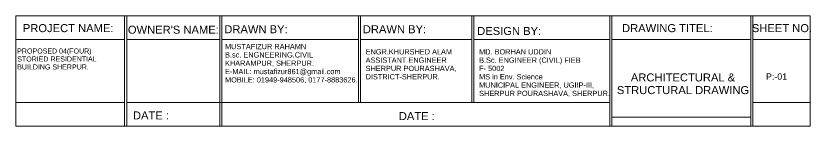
# Model space of a CAD drawing. Header units: inches. Extents: x -4010 to 92088, y -38563 to -1318.
# Drawn here: x 40974 to 41709, y -23758 to -23656 of the extents above; entities that cross this region are included whole.
import ezdxf

# ---------------------------------------------------------------- set-up
doc = ezdxf.new("R2010")
doc.units = ezdxf.units.IN
doc.header["$MEASUREMENT"] = 0
doc.layers.add('text', color=7, linetype='Continuous', true_color=0x6a7cf1)
doc.layers.add('Window', color=253, linetype='Continuous', lineweight=18)
doc.styles.add('ARIAL', font='arial.ttf')

msp = doc.modelspace()

# ---------------------------------------------------------------- linework, layer by layer
at = {"layer": 'Window', "ltscale": 0.6}
for p, q in [((41074.497, -23655.805), (41074.497, -23757.604)), ((41074.497, -23655.805), (41074.497, -23757.604)), ((41076.47, -23655.805), (41076.47, -23757.604)), ((41162.539, -23655.805), (41162.539, -23757.604)), ((41162.539, -23655.805), (41162.539, -23757.604)), ((41164.512, -23655.805), (41164.512, -23757.604)), ((41290.605, -23655.805), (41290.605, -23735.826)), ((41290.605, -23655.805), (41290.605, -23735.826)), ((41292.578, -23655.805), (41292.578, -23735.826)), ((41395.516, -23655.805), (41395.516, -23735.826)), ((41395.516, -23655.805), (41395.516, -23735.826)), ((41397.489, -23655.805), (41397.489, -23735.826)), ((41522.975, -23655.805), (41522.975, -23757.604)), ((41522.975, -23655.805), (41522.975, -23757.604)), ((41524.948, -23655.805), (41524.948, -23757.604)), ((41653.374, -23655.805), (41653.374, -23757.604)), ((41653.374, -23655.805), (41653.374, -23757.604)), ((41655.347, -23655.805), (41655.347, -23757.604)), ((40974.003, -23677.584), (41074.497, -23677.584)), ((41076.47, -23677.584), (41103.186, -23677.584)), ((41076.47, -23677.584), (41162.539, -23677.584)), ((41164.512, -23677.584), (41290.605, -23677.584)), ((41292.578, -23677.584), (41395.516, -23677.584)), ((41360.018, -23677.584), (41395.516, -23677.584)), ((41397.489, -23677.584), (41522.975, -23677.584)), ((41511.19, -23677.584), (41522.975, -23677.584)), ((41524.948, -23677.584), (41653.374, -23677.584)), ((41655.347, -23677.584), (41708.255, -23677.584)), ((40974.003, -23735.826), (41074.497, -23735.826)), ((41076.47, -23735.826), (41103.186, -23735.826)), ((41076.47, -23735.826), (41395.516, -23735.826)), ((41360.018, -23735.826), (41522.975, -23735.826)), ((41655.347, -23735.826), (41708.255, -23735.826)), ((41524.948, -23749.269), (41653.374, -23749.269))]:
    msp.add_line(p, q, dxfattribs=at)
msp.add_lwpolyline([(40974.003, -23757.604), (41708.255, -23757.604), (41708.255, -23655.805), (40974.003, -23655.805)], close=True, dxfattribs=at)

# ---------------------------------------------------------------- texts
at = {"layer": 'text', "color": 1, "line_spacing_factor": 0.95, "style": 'ARIAL'}
for s, insert, char_height, width, attachment_point in [('PROJECT NAME:', (41022.328, -23663.387), 7.39875, 205.42303, 2), ("OWNER'S NAME:", (41119.552, -23664.859), 7.39875, 205.42303, 2), ('DRAWN BY:', (41195.944, -23664.426), 7.3987, 205.42303, 2), ('DRAWN BY:', (41324.01, -23664.426), 7.3987, 205.42303, 2), ('DRAWING TITEL:', (41576.278, -23663.387), 7.39875, 205.42303, 2), ('SHEET NO.', (41682.259, -23663.387), 7.3987, 205.42303, 2), ('DESIGN BY:', (41430.05, -23666.029), 7.3987, 205.42303, 2), ('PROPOSED 04(FOUR) \\PSTORIED RESIDENTIAL \\PBUILDING SHERPUR.', (40975.215, -23685.878), 4.6588, 161.68676, 1), ('MUSTAFIZUR RAHAMN\\PB.sc. ENGNEERING.CIVIL  \\PKHARAMPUR, SHERPUR.\\PE-MAIL: mustafizur861@gmail.com\\PMOBILE: 01949-948506, 0177-8883626.', (41167.368, -23681.687), 4.85513, 256.76935, 1), ('ENGR.KHURSHED ALAM\\PASSISTANT ENGINEER\\PSHERPUR POURASHAVA, \\PDISTRICT-SHERPUR.', (41297.326, -23686.547), 4.85513, 260.53995, 1), ('MD. BORHAN UDDIN\\PB.Sc. ENGINEER (CIVIL) FIEB\\PF- 5002\\PMS in Env. Science\\PMUNICIPAL ENGINEER, UGIIP-III,\\PSHERPUR POURASHAVA, SHERPUR.', (41402.237, -23686.547), 4.85513, 260.53995, 1), ('ARCHITECTURAL & \\PSTRUCTURAL DRAWING', (41590.748, -23708.933), 7.39875, 205.42303, 2), ('P:-01', (41677.258, -23708.941), 5.8235, 161.68676, 2), ('DATE :', (41098.878, -23744.057), 7.3987, 205.42303, 2), ('DATE :', (41344.637, -23744.659), 7.3987, 205.42303, 2)]:
    msp.add_mtext(s, dxfattribs=dict(at, insert=insert, char_height=char_height, width=width, attachment_point=attachment_point))

doc.saveas('drawing.dxf')
